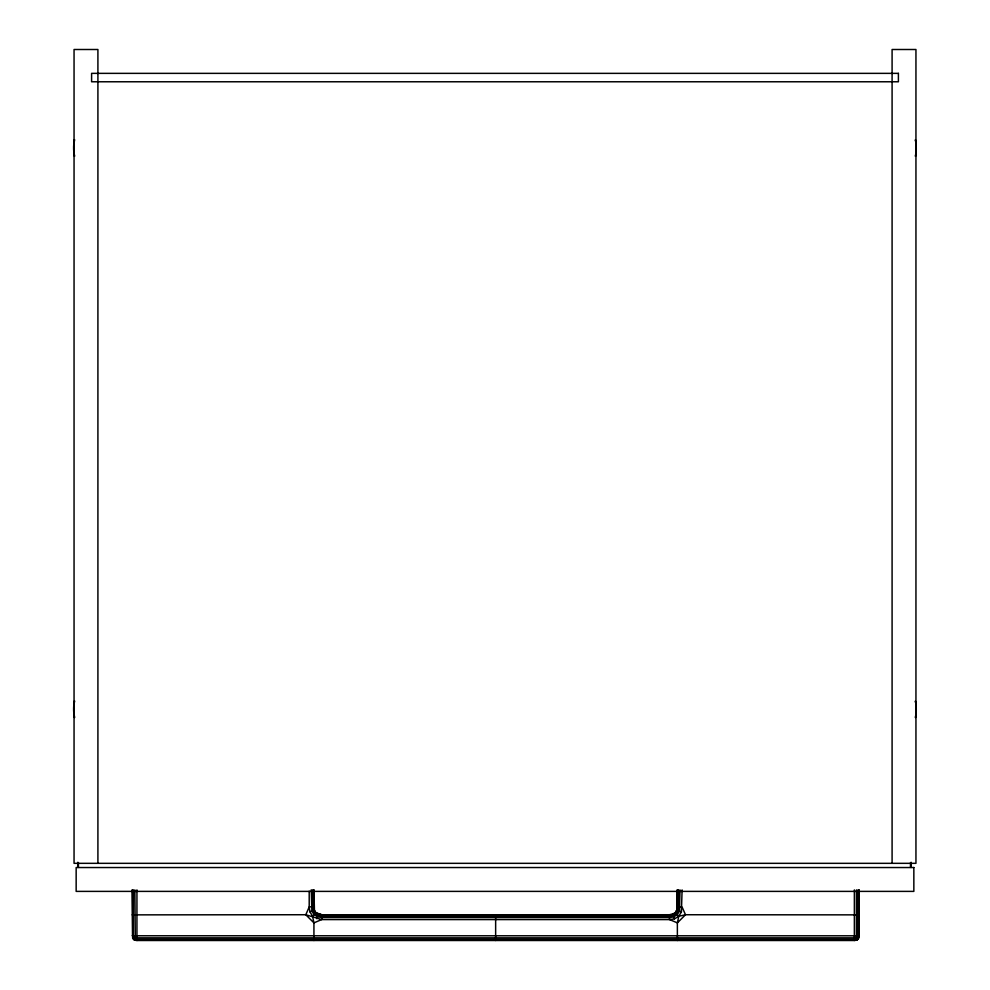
<?xml version="1.0" encoding="UTF-8"?>
<svg xmlns="http://www.w3.org/2000/svg" width="990" height="990" viewBox="0 0 990 990"><rect width="100%" height="100%" fill="white"/><g stroke="black" fill="none" stroke-linecap="round" stroke-linejoin="round"><path stroke-width="1.49" d="M495.644 914.822L322.035 915.02L318.396 914.513L315.76 912.904L314.152 910.268L313.632 889.775M315.76 912.904L318.396 914.513L322.035 915.131L669.252 915.131L672.891 914.612L675.539 913.015L677.135 910.367L677.37 889.849M677.667 889.874L677.135 910.367L681.405 911.901L678.781 916.27L677.37 922.866L677.37 940.5M678.546 889.899L677.989 910.689L676.158 913.634L673.2 915.478L669.327 916.035L321.96 916.035L318.087 915.354L315.142 913.523L313.298 910.565L312.741 889.775M680.031 889.899L679.412 911.196L677.222 914.711L673.695 916.913L669.426 917.52L321.824 917.52L317.555 916.765L314.078 914.587L311.875 911.072L311.268 889.787M859.085 914.859L685.501 914.735L682.098 907.063L677.37 906.716L677.37 889.775M677.358 906.716L676.851 910.255L675.316 912.792L672.792 914.302L669.228 914.81L322.059 914.822L315.959 912.706L314.436 910.157L313.929 889.775M677.989 910.689L676.851 910.255L675.329 912.706L672.792 914.228L674.413 918.893L669.574 919.586L321.639 919.586L305.799 914.735L132.215 914.859M322.035 915.02L669.24 914.735L672.792 914.302L675.316 912.792L676.851 910.255M133.39 889.899L133.39 935.81L133.984 938.755L136.942 939.362L854.358 939.362L857.315 938.755L857.909 935.81L857.909 889.899M681.405 911.901L682.098 889.911M858.788 889.874L858.788 935.798L857.761 939.188L854.358 940.228L136.942 940.228L133.539 939.188L132.499 935.798L132.499 889.874M672.792 914.228L673.2 915.478M859.085 889.775L858.788 937.839L132.499 937.839L134.863 940.203L136.942 940.5L854.358 940.5L856.424 940.203L856.424 889.899M316.812 918.732C316.268 912.013 325.141 913.671 321.639 919.586L313.929 922.866L313.929 940.5M318.396 914.5L322.059 914.735M855.979 939.201L856.424 940.203L857.909 939.312L858.788 937.765L857.761 937.431M309.202 891.21L309.202 906.939L305.799 914.735L313.929 922.866L312.518 916.146L315.959 912.706L318.508 914.228M133.539 939.188L133.984 938.755C132.301 939.362 135.642 941.156 135.308 939.213L134.863 889.899M674.413 918.893L678.781 916.27L685.501 914.735L677.37 922.866L669.574 919.586L669.252 915.131M856.424 940.203L857.909 939.312L857.315 938.755M132.796 937.716L132.215 889.775M312.518 916.146L309.895 911.778L314.436 910.157M858.788 935.798L132.215 935.773L133.39 935.81M313.929 906.605L309.202 906.939L309.895 911.778M678.781 916.27L675.539 913.015M911.146 862.674L911.196 867.141M911.109 862.253L911.109 867.426M910.8 862.674L910.8 867.141M910.491 862.674L910.491 867.141M892.089 863.33L892.089 49.5L915.948 49.5L915.948 863.33L74.052 863.33L74.052 49.5L97.911 49.5L97.911 863.33M854.358 889.911L854.358 940.5M495.644 914.735L495.644 940.5M136.942 889.899L136.942 940.5M78.42 862.674L78.42 867.141M78.123 862.674L78.123 867.141M77.888 862.253L77.888 867.426M77.727 862.674L77.727 867.141M74.609 156.16A42.335 42.335 0 0 1 74.609 139.751M74.436 156.197A42.335 42.335 0 0 1 74.411 139.714M915.391 156.16A42.335 42.335 0 0 0 915.391 139.751A42.211 42.211 0 0 1 915.552 156.197M915.391 717.428A42.335 42.335 0 0 0 915.391 701.019A42.211 42.211 0 0 1 915.552 717.453M74.609 717.428A42.335 42.335 0 0 1 74.609 701.019M74.436 717.453A42.335 42.335 0 0 1 74.411 700.982M898.4 73.359L91.6 73.359L91.6 81.774L898.4 81.774L898.4 73.359M913.844 867.537L76.156 867.537L76.156 891.384L913.844 891.384L913.844 867.537"/></g></svg>
